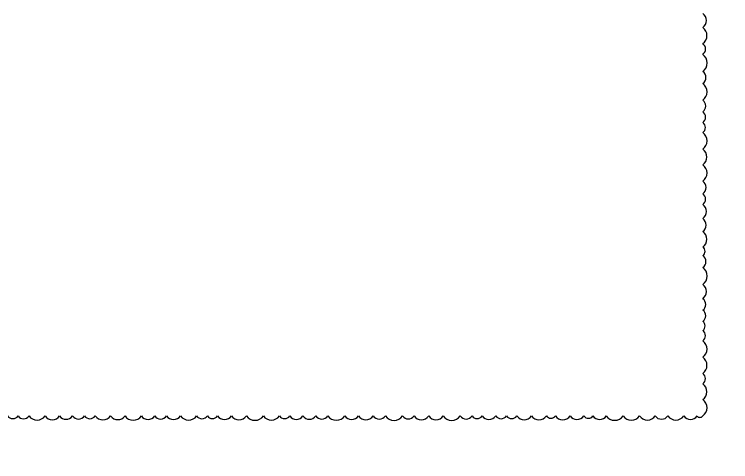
# Model space of a CAD drawing. Header units: metres. Extents: x 325971 to 582574, y 4156069 to 4412673.
# Drawn here: x 473715 to 479273, y 4264474 to 4267948 of the extents above; entities that cross this region are included whole.
import ezdxf

# ---------------------------------------------------------------- set-up
doc = ezdxf.new("R2010")
doc.units = ezdxf.units.M
doc.layers.get('0').update_dxf_attribs({"color": 5, "lineweight": 0})
doc.layers.add('1_IFC_Concrete_Section', color=50, linetype='Continuous')

msp = doc.modelspace()

# ---------------------------------------------------------------- linework, layer by layer
msp.add_circle((454272.5, 4284370.8, -128301.8), 128301.9)
at = {"layer": '1_IFC_Concrete_Section'}
msp.add_lwpolyline([(473662.6, 4264829.5, 0.520567), (473744, 4264829.5, 0.520567), (473828.9, 4264829.5, 0.520567), (473952.9, 4264829.5, 0.520567), (474065.5, 4264829.5, 0.520567), (474166.2, 4264829.5, 0.520567), (474260.3, 4264829.5, 0.520567), (474342.6, 4264829.5, 0.520567), (474462.3, 4264829.5, 0.520567), (474573.9, 4264829.5, 0.520567), (474700.4, 4264829.5, 0.520567), (474804.1, 4264829.5, 0.520567), (474896.1, 4264829.5, 0.520567), (475004.8, 4264829.5, 0.520567), (475129.1, 4264829.5, 0.520567), (475212.5, 4264829.5, 0.520567), (475290.6, 4264829.5, 0.520567), (475399.1, 4264829.5, 0.520567), (475515.9, 4264829.5, 0.520567), (475646.8, 4264829.5, 0.520567), (475771.2, 4264829.5, 0.520567), (475851.8, 4264829.5, 0.520567), (475954, 4264829.5, 0.520567), (476053, 4264829.5, 0.520567), (476148.3, 4264829.5, 0.520567), (476277.8, 4264829.5, 0.520567), (476385.6, 4264829.5, 0.520567), (476498.5, 4264829.5, 0.520567), (476594.3, 4264829.5, 0.520567), (476727.2, 4264829.5, 0.520567), (476815.8, 4264829.5, 0.520567), (476930.2, 4264829.5, 0.520567), (477042, 4264829.5, 0.520567), (477173.9, 4264829.5, 0.520567), (477265.9, 4264829.5, 0.520567), (477343.8, 4264829.5, 0.520567), (477449.3, 4264829.5, 0.520567), (477533, 4264829.5, 0.520567), (477614.4, 4264829.5, 0.520567), (477727, 4264829.5, 0.520567), (477843.2, 4264829.5, 0.520567), (477913, 4264829.5, 0.520567), (478026.9, 4264829.5, 0.520567), (478133.1, 4264829.5, 0.520567), (478204.4, 4264829.5, 0.520567), (478307.7, 4264829.5, 0.520567), (478438.6, 4264829.5, 0.520567), (478565.4, 4264829.5, 0.520567), (478687.3, 4264829.5, 0.520567), (478785.3, 4264829.5, 0.520567), (478908.9, 4264829.5, 0.520567), (479011.9, 4264829.5, 0.520567), (479056.1, 4264829.5, 0.520567), (479056.1, 4264955.8, 0.520567), (479056.1, 4265079.1, 0.520567), (479056.1, 4265159.3, 0.520567), (479056.1, 4265285.1, 0.520567), (479056.1, 4265412.3, 0.520567), (479056.1, 4265492.3, 0.520567), (479056.1, 4265563.3, 0.520567), (479056.1, 4265650.5, 0.520567), (479056.1, 4265740, 0.520567), (479056.1, 4265849.5, 0.520567), (479056.1, 4265981.4, 0.520567), (479056.1, 4266074.1, 0.520567), (479056.1, 4266141, 0.520567), (479056.1, 4266260.6, 0.520567), (479056.1, 4266361.6, 0.520567), (479056.1, 4266470.4, 0.520567), (479056.1, 4266554.5, 0.520567), (479056.1, 4266652.9, 0.520567), (479056.1, 4266779.4, 0.520567), (479056.1, 4266900.1, 0.520567), (479056.1, 4267030, 0.520567), (479056.1, 4267108.1, 0.520567), (479056.1, 4267191.1, 0.520567), (479056.1, 4267280.9, 0.520567), (479056.1, 4267409.6, 0.520567), (479056.1, 4267504.8, 0.520567), (479056.1, 4267637.3, 0.520567), (479056.1, 4267720.2, 0.520567), (479056.1, 4267845.6, 0.520567), (479056.1, 4267955.2, 0.520567)], format="xyb", dxfattribs=at)

doc.saveas('drawing.dxf')
